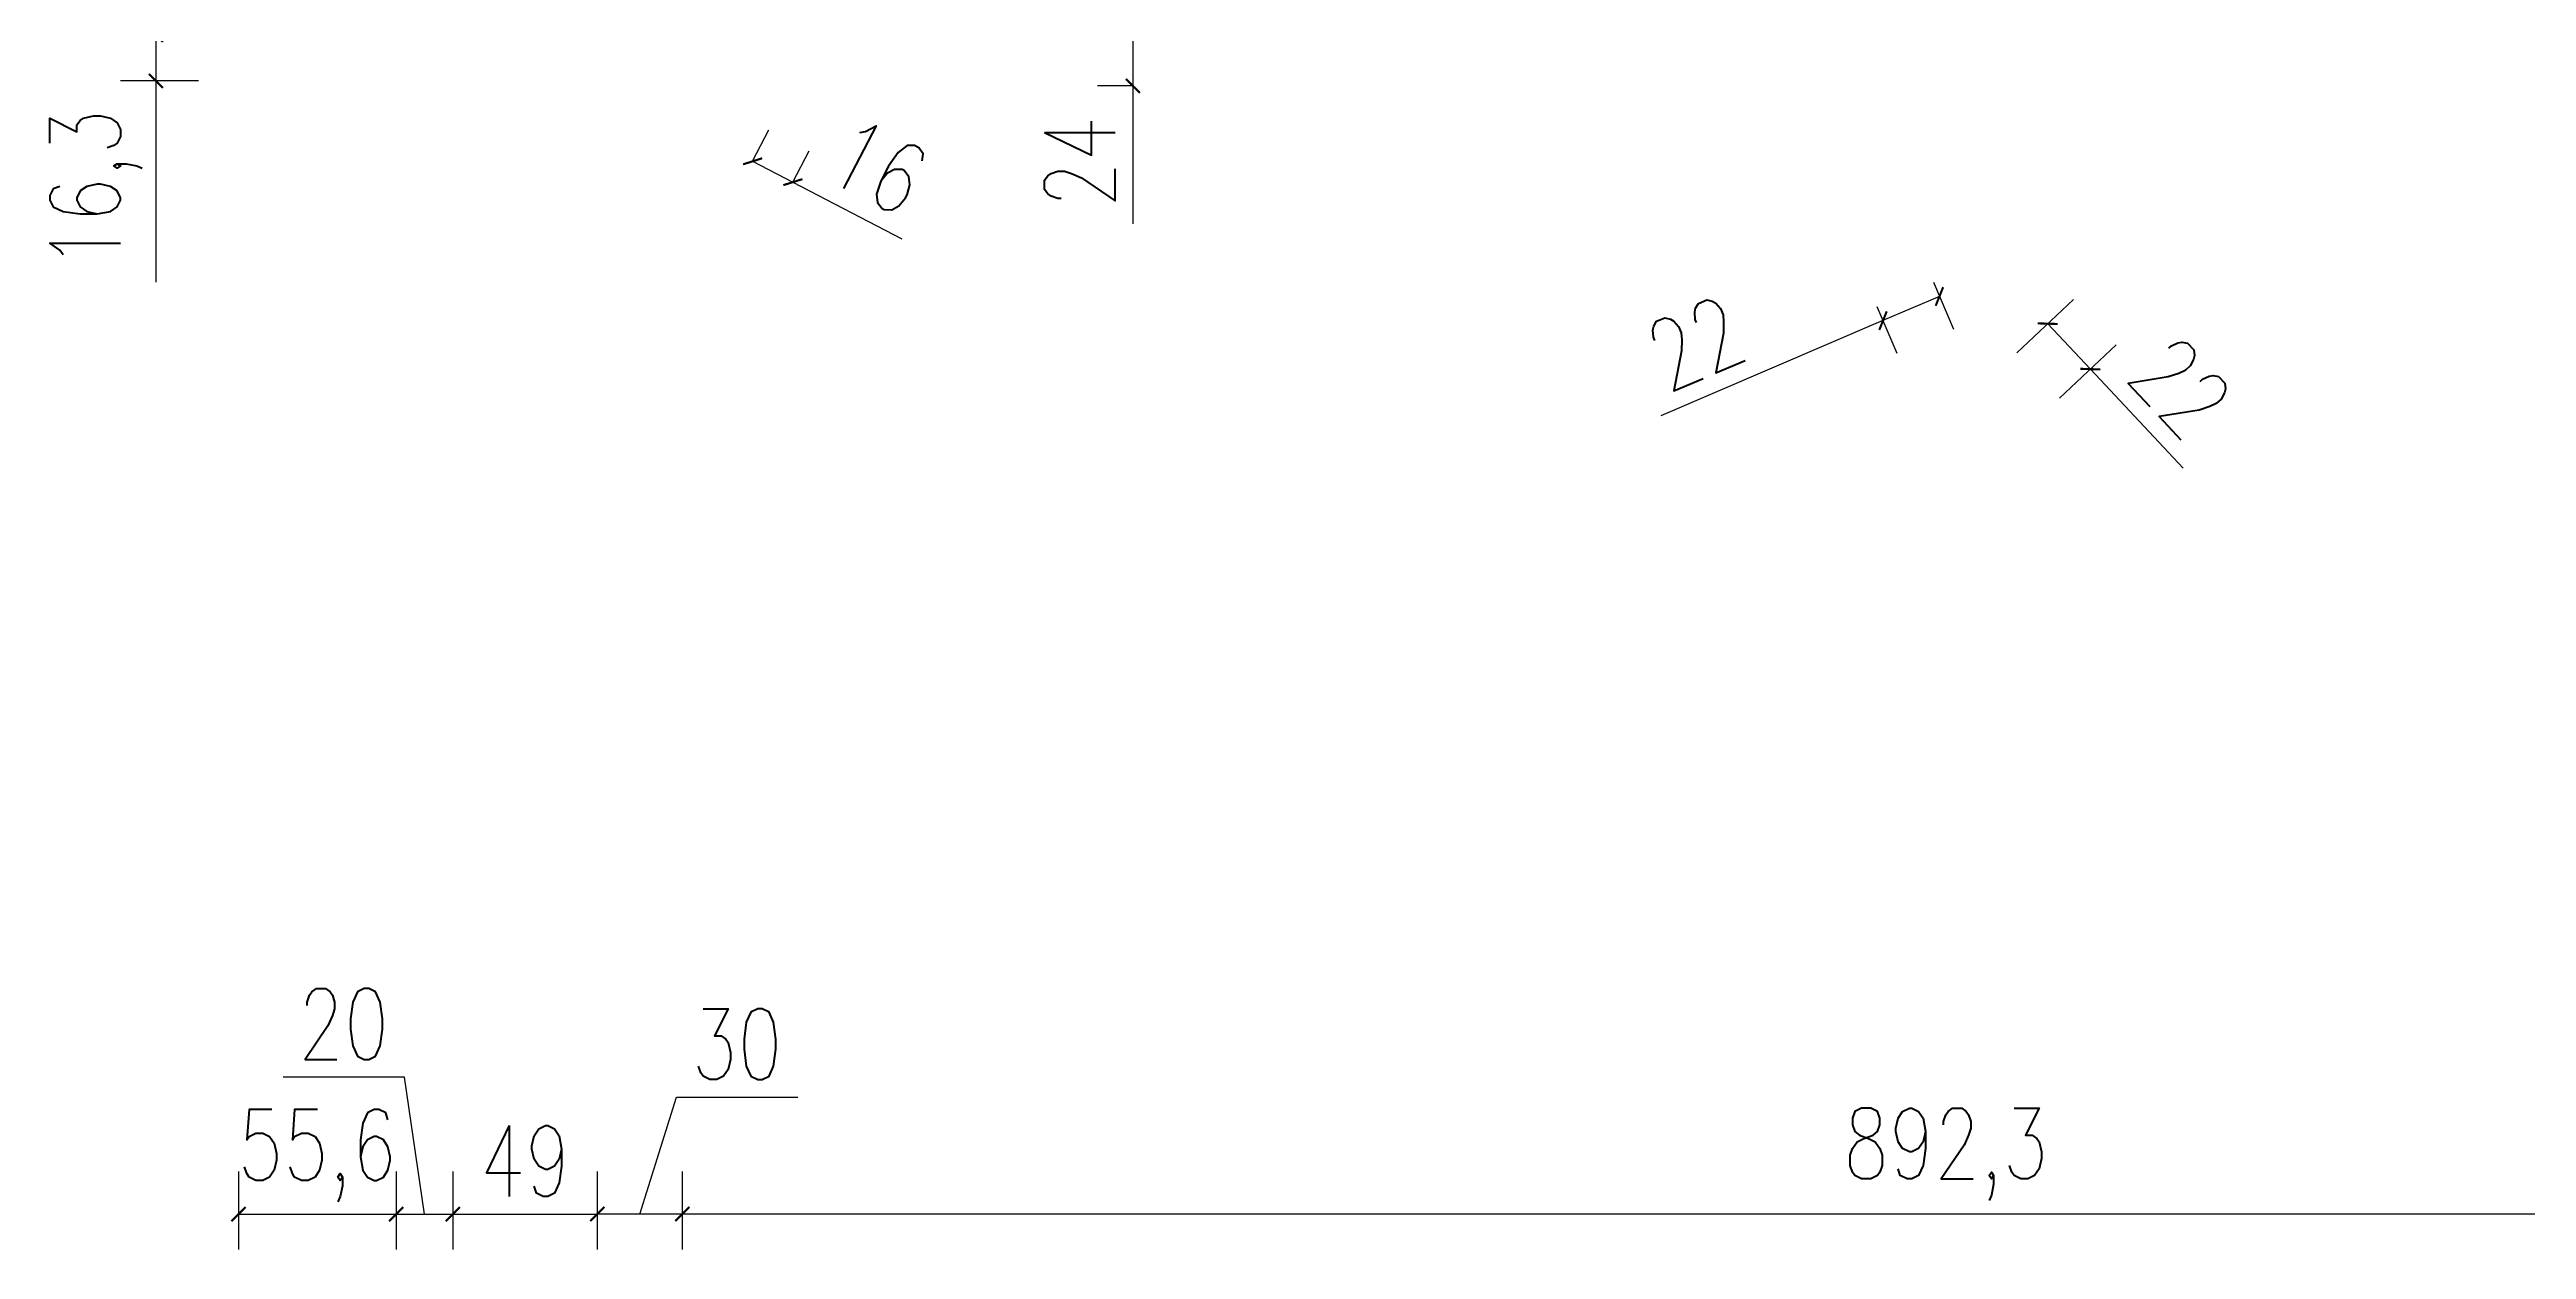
# Model space of a CAD drawing. Header units: millimetres. Extents: x -324080 to 120693, y -32448 to 53734.
# Drawn here: x -125022 to -124147, y -9594 to -9170 of the extents above; entities that cross this region are included whole.
import ezdxf

# ---------------------------------------------------------------- set-up
doc = ezdxf.new("R2010")
doc.units = ezdxf.units.MM
doc.layers.add('wymiary', color=253, linetype='Continuous', lineweight=5)
doc.styles.add('Opisowy', font='simplex.shx', dxfattribs={"width": 0.75, "height": 2.5})
doc.dimstyles.new('Opisowy', dxfattribs={"dimscale": 0, "dimtxt": 2.5, "dimasz": 0.5, "dimexe": 1.25, "dimexo": 0.625, "dimtad": 1, "dimdec": 1, "dimtxsty": 'Opisowy', "dimblk": 'ARCHTICK', "dimcen": 1, "dimadec": 0, "dimazin": 0, "dimtfac": 1, "dimtdec": 1, "dimtmove": 0, "dimatfit": 3, "dimfxl": 1.5, "dimfxlon": 1, "dimarcsym": 0})

# ---------------------------------------------------------------- blocks, each defined once
blk = doc.blocks.new('_ArchTick')
at = {"color": 0, "linetype": 'ByBlock', "const_width": 0.15}
blk.add_lwpolyline([(-0.5, -0.5), (0.5, 0.5)], dxfattribs=at)
blk = doc.blocks.new('*D123')
at = {"layer": 'Defpoints', "color": 0, "transparency": 16777216}
for p in [(-124798.62, -9478.31), (-123906.36, -9481.31), (-124798.62, -9581.16)]:
    blk.add_point(p, dxfattribs=at)
at = {"layer": 'wymiary', "color": 0, "lineweight": -2, "transparency": 16777216}
for p, q in [((-124798.62, -9566.16), (-124798.62, -9593.66)), ((-123906.36, -9566.16), (-123906.36, -9593.66)), ((-123906.36, -9581.16), (-124798.62, -9581.16))]:
    blk.add_line(p, q, dxfattribs=at)
at = {"layer": 'wymiary', "color": 0, "lineweight": -2, "transparency": 16777216, "xscale": 5, "yscale": 5, "zscale": 5, "rotation": 180}
blk.add_blockref('_ArchTick', (-124798.62, -9581.16), dxfattribs=at)
at = {"layer": 'wymiary', "color": 0, "lineweight": -2, "transparency": 16777216, "xscale": 5, "yscale": 5, "zscale": 5}
blk.add_blockref('_ArchTick', (-123906.36, -9581.16), dxfattribs=at)
at = {"layer": 'wymiary', "color": 0, "lineweight": 9, "transparency": 16777216, "insert": (-124352.49, -9560.03), "char_height": 25, "attachment_point": 5, "style": 'Opisowy'}
blk.add_mtext('892,3', dxfattribs=at)
blk = doc.blocks.new('*D124')
at = {"layer": 'Defpoints', "color": 0, "transparency": 16777216}
for p in [(-124828.62, -9475.31), (-124798.62, -9478.31), (-124828.62, -9581.16)]:
    blk.add_point(p, dxfattribs=at)
at = {"layer": 'wymiary', "color": 0, "lineweight": -2, "transparency": 16777216}
for p, q in [((-124813.62, -9581.16), (-124800.64, -9539.93)), ((-124800.64, -9539.93), (-124757.78, -9539.93)), ((-124828.62, -9566.16), (-124828.62, -9593.66)), ((-124798.62, -9566.16), (-124798.62, -9593.66)), ((-124798.62, -9581.16), (-124828.62, -9581.16))]:
    blk.add_line(p, q, dxfattribs=at)
at = {"layer": 'wymiary', "color": 0, "lineweight": -2, "transparency": 16777216, "xscale": 5, "yscale": 5, "zscale": 5, "rotation": 180}
blk.add_blockref('_ArchTick', (-124828.62, -9581.16), dxfattribs=at)
at = {"layer": 'wymiary', "color": 0, "lineweight": -2, "transparency": 16777216, "xscale": 5, "yscale": 5, "zscale": 5}
blk.add_blockref('_ArchTick', (-124798.62, -9581.16), dxfattribs=at)
at = {"layer": 'wymiary', "color": 0, "lineweight": 9, "transparency": 16777216, "insert": (-124779.21, -9521.18), "char_height": 25, "attachment_point": 5, "style": 'Opisowy'}
blk.add_mtext('30', dxfattribs=at)
blk = doc.blocks.new('*D127')
at = {"layer": 'Defpoints', "color": 0, "transparency": 16777216}
for p in [(-124899.62, -9238.31), (-124955.27, -9254.56), (-124899.62, -9581.16)]:
    blk.add_point(p, dxfattribs=at)
at = {"layer": 'wymiary', "color": 0, "lineweight": -2, "transparency": 16777216}
for p, q in [((-124955.27, -9566.16), (-124955.27, -9593.66)), ((-124899.62, -9566.16), (-124899.62, -9593.66)), ((-124955.27, -9581.16), (-124899.62, -9581.16))]:
    blk.add_line(p, q, dxfattribs=at)
at = {"layer": 'wymiary', "color": 0, "lineweight": -2, "transparency": 16777216, "xscale": 5, "yscale": 5, "zscale": 5, "rotation": 180}
blk.add_blockref('_ArchTick', (-124955.27, -9581.16), dxfattribs=at)
at = {"layer": 'wymiary', "color": 0, "lineweight": -2, "transparency": 16777216, "xscale": 5, "yscale": 5, "zscale": 5}
blk.add_blockref('_ArchTick', (-124899.62, -9581.16), dxfattribs=at)
at = {"layer": 'wymiary', "color": 0, "lineweight": 9, "transparency": 16777216, "insert": (-124927.44, -9560.58), "char_height": 25, "attachment_point": 5, "style": 'Opisowy'}
blk.add_mtext('55,6', dxfattribs=at)
blk = doc.blocks.new('*D128')
at = {"layer": 'Defpoints', "color": 0, "transparency": 16777216}
for p in [(-124899.62, -9238.31), (-124879.62, -9238.31), (-124879.62, -9581.16)]:
    blk.add_point(p, dxfattribs=at)
at = {"layer": 'wymiary', "color": 0, "lineweight": -2, "transparency": 16777216}
for p, q in [((-124896.71, -9532.79), (-124939.57, -9532.79)), ((-124889.62, -9581.16), (-124896.71, -9532.79)), ((-124899.62, -9566.16), (-124899.62, -9593.66)), ((-124879.62, -9566.16), (-124879.62, -9593.66)), ((-124899.62, -9581.16), (-124879.62, -9581.16))]:
    blk.add_line(p, q, dxfattribs=at)
at = {"layer": 'wymiary', "color": 0, "lineweight": -2, "transparency": 16777216, "xscale": 5, "yscale": 5, "zscale": 5, "rotation": 180}
blk.add_blockref('_ArchTick', (-124899.62, -9581.16), dxfattribs=at)
at = {"layer": 'wymiary', "color": 0, "lineweight": -2, "transparency": 16777216, "xscale": 5, "yscale": 5, "zscale": 5}
blk.add_blockref('_ArchTick', (-124879.62, -9581.16), dxfattribs=at)
at = {"layer": 'wymiary', "color": 0, "lineweight": 9, "transparency": 16777216, "insert": (-124918.14, -9514.04), "char_height": 25, "attachment_point": 5, "style": 'Opisowy'}
blk.add_mtext('20', dxfattribs=at)
blk = doc.blocks.new('*D129')
at = {"layer": 'Defpoints', "color": 0, "transparency": 16777216}
for p in [(-124879.62, -9238.31), (-124828.62, -9475.31), (-124828.62, -9581.16)]:
    blk.add_point(p, dxfattribs=at)
at = {"layer": 'wymiary', "color": 0, "lineweight": -2, "transparency": 16777216}
for p, q in [((-124879.62, -9566.16), (-124879.62, -9593.66)), ((-124828.62, -9566.16), (-124828.62, -9593.66)), ((-124879.62, -9581.16), (-124828.62, -9581.16))]:
    blk.add_line(p, q, dxfattribs=at)
at = {"layer": 'wymiary', "color": 0, "lineweight": -2, "transparency": 16777216, "xscale": 5, "yscale": 5, "zscale": 5, "rotation": 180}
blk.add_blockref('_ArchTick', (-124879.62, -9581.16), dxfattribs=at)
at = {"layer": 'wymiary', "color": 0, "lineweight": -2, "transparency": 16777216, "xscale": 5, "yscale": 5, "zscale": 5}
blk.add_blockref('_ArchTick', (-124828.62, -9581.16), dxfattribs=at)
at = {"layer": 'wymiary', "color": 0, "lineweight": 9, "transparency": 16777216, "insert": (-124854.12, -9562.41), "char_height": 25, "attachment_point": 5, "style": 'Opisowy'}
blk.add_mtext('49', dxfattribs=at)
blk = doc.blocks.new('*D130')
at = {"layer": 'Defpoints', "color": 0, "transparency": 16777216}
for p in [(-124983.22, -9164.81), (-124984.47, -9181.06), (-124955.27, -9181.06)]:
    blk.add_point(p, dxfattribs=at)
at = {"layer": 'wymiary', "color": 0, "lineweight": -2, "transparency": 16777216}
for p, q in [((-124984.47, -9164.81), (-124996.97, -9164.81)), ((-124984.47, -9164.81), (-124984.47, -9181.06)), ((-124969.47, -9181.06), (-124996.97, -9181.06)), ((-124984.47, -9181.06), (-124984.47, -9252.13))]:
    blk.add_line(p, q, dxfattribs=at)
at = {"layer": 'wymiary', "color": 0, "lineweight": -2, "transparency": 16777216, "xscale": 5, "yscale": 5, "zscale": 5}
for p, rotation in [((-124984.47, -9164.81), 90), ((-124984.47, -9181.06), 270)]:
    blk.add_blockref('_ArchTick', p, dxfattribs=dict(at, rotation=rotation))
at = {"layer": 'wymiary', "color": 0, "lineweight": 9, "transparency": 16777216, "insert": (-125005.6, -9219.1), "char_height": 25, "attachment_point": 5, "rotation": 90, "style": 'Opisowy'}
blk.add_mtext('16,3', dxfattribs=at)
blk = doc.blocks.new('*D139')
at = {"layer": 'Defpoints', "color": 0, "transparency": 16777216}
for p in [(-124639.51, -9158.81), (-124639.51, -9182.81), (-124639.51, -9182.81)]:
    blk.add_point(p, dxfattribs=at)
at = {"layer": 'wymiary', "color": 0, "lineweight": -2, "transparency": 16777216}
for p, q in [((-124639.51, -9158.81), (-124652.01, -9158.81)), ((-124639.51, -9158.81), (-124639.51, -9182.81)), ((-124639.51, -9182.81), (-124652.01, -9182.81)), ((-124639.51, -9182.81), (-124639.51, -9231.56))]:
    blk.add_line(p, q, dxfattribs=at)
at = {"layer": 'wymiary', "color": 0, "lineweight": -2, "transparency": 16777216, "xscale": 5, "yscale": 5, "zscale": 5}
for p, rotation in [((-124639.51, -9158.81), 90), ((-124639.51, -9182.81), 270)]:
    blk.add_blockref('_ArchTick', p, dxfattribs=dict(at, rotation=rotation))
at = {"layer": 'wymiary', "color": 0, "lineweight": 9, "transparency": 16777216, "insert": (-124658.26, -9209.68), "char_height": 25, "attachment_point": 5, "rotation": 90, "style": 'Opisowy'}
blk.add_mtext('24', dxfattribs=at)
blk = doc.blocks.new('*D140')
at = {"layer": 'Defpoints', "color": 0, "transparency": 16777216}
for p in [(-124773.78, -9209.43), (-124759.57, -9216.79), (-124759.57, -9216.79)]:
    blk.add_point(p, dxfattribs=at)
at = {"layer": 'wymiary', "color": 0, "lineweight": -2, "transparency": 16777216}
for p, q in [((-124773.78, -9209.43), (-124768.02, -9198.33)), ((-124759.57, -9216.79), (-124753.82, -9205.7)), ((-124773.78, -9209.43), (-124759.57, -9216.79)), ((-124759.57, -9216.79), (-124721.05, -9236.77))]:
    blk.add_line(p, q, dxfattribs=at)
at = {"layer": 'wymiary', "color": 0, "lineweight": -2, "transparency": 16777216, "xscale": 5, "yscale": 5, "zscale": 5}
for p, rotation in [((-124773.78, -9209.43), 152.5932701378605), ((-124759.57, -9216.79), 332.5932701378605)]:
    blk.add_blockref('_ArchTick', p, dxfattribs=dict(at, rotation=rotation))
at = {"layer": 'wymiary', "color": 0, "lineweight": 9, "transparency": 16777216, "insert": (-124729.46, -9211.29), "char_height": 25, "attachment_point": 5, "rotation": 332.59327, "style": 'Opisowy'}
blk.add_mtext('16', dxfattribs=at)
blk = doc.blocks.new('*D142')
at = {"layer": 'Defpoints', "color": 0, "transparency": 16777216}
for p in [(-124301.45, -9282.81), (-124339.36, -9288.19), (-124324.32, -9304.24)]:
    blk.add_point(p, dxfattribs=at)
at = {"layer": 'wymiary', "color": 0, "lineweight": -2, "transparency": 16777216}
for p, q in [((-124327.44, -9277.01), (-124307.38, -9258.21)), ((-124316.5, -9266.76), (-124301.45, -9282.81)), ((-124312.4, -9293.07), (-124292.33, -9274.26)), ((-124301.45, -9282.81), (-124268.72, -9317.73))]:
    blk.add_line(p, q, dxfattribs=at)
at = {"layer": 'wymiary', "color": 0, "lineweight": -2, "transparency": 16777216, "xscale": 5, "yscale": 5, "zscale": 5}
for p, rotation in [((-124316.5, -9266.76), 133.145882748937), ((-124301.45, -9282.81), 313.145882748937)]:
    blk.add_blockref('_ArchTick', p, dxfattribs=dict(at, rotation=rotation))
at = {"layer": 'wymiary', "color": 0, "lineweight": 9, "transparency": 16777216, "insert": (-124269.7, -9289.27), "char_height": 25, "attachment_point": 5, "rotation": 313.14588, "style": 'Opisowy'}
blk.add_mtext('22', dxfattribs=at)
blk = doc.blocks.new('*D143')
at = {"layer": 'Defpoints', "color": 0, "transparency": 16777216}
for p in [(-124359.36, -9246.4), (-124379.29, -9254.94), (-124354.76, -9257.16)]:
    blk.add_point(p, dxfattribs=at)
at = {"layer": 'wymiary', "color": 0, "lineweight": -2, "transparency": 16777216}
for p, q in [((-124356.9, -9252.15), (-124349.84, -9268.65)), ((-124376.83, -9260.68), (-124369.76, -9277.18)), ((-124354.76, -9257.16), (-124374.68, -9265.69)), ((-124374.68, -9265.69), (-124453.17, -9299.29))]:
    blk.add_line(p, q, dxfattribs=at)
at = {"layer": 'wymiary', "color": 0, "lineweight": -2, "transparency": 16777216, "xscale": 5, "yscale": 5, "zscale": 5}
for p, rotation in [((-124354.76, -9257.16), 23.17941723550378), ((-124374.68, -9265.69), 203.1794172355038)]:
    blk.add_blockref('_ArchTick', p, dxfattribs=dict(at, rotation=rotation))
at = {"layer": 'wymiary', "color": 0, "lineweight": 9, "transparency": 16777216, "insert": (-124440.85, -9273.62), "char_height": 25, "attachment_point": 5, "rotation": 23.17942, "style": 'Opisowy'}
blk.add_mtext('22', dxfattribs=at)
blk = doc.blocks.new('*D144')
at = {"layer": 'Defpoints', "color": 0, "transparency": 16777216}
for p in [(-124226.93, -9119.49), (-124339.36, -9182.81), (-124226.93, -9182.81)]:
    blk.add_point(p, dxfattribs=at)
at = {"layer": 'wymiary', "color": 0, "lineweight": -2, "transparency": 16777216}
for p, q in [((-124339.36, -9134.49), (-124339.36, -9106.99)), ((-124226.93, -9134.49), (-124226.93, -9106.99)), ((-124339.36, -9119.49), (-124226.93, -9119.49))]:
    blk.add_line(p, q, dxfattribs=at)
at = {"layer": 'wymiary', "color": 0, "lineweight": -2, "transparency": 16777216, "xscale": 5, "yscale": 5, "zscale": 5, "rotation": 180}
blk.add_blockref('_ArchTick', (-124339.36, -9119.49), dxfattribs=at)
at = {"layer": 'wymiary', "color": 0, "lineweight": -2, "transparency": 16777216, "xscale": 5, "yscale": 5, "zscale": 5}
blk.add_blockref('_ArchTick', (-124226.93, -9119.49), dxfattribs=at)
at = {"layer": 'wymiary', "color": 0, "lineweight": 9, "transparency": 16777216, "insert": (-124283.15, -9098.35), "char_height": 25, "attachment_point": 5, "style": 'Opisowy'}
blk.add_mtext('112,4', dxfattribs=at)
blk = doc.blocks.new('*D146')
at = {"layer": 'Defpoints', "color": 0, "transparency": 16777216}
for p in [(-124384.17, -9119.49), (-124359.36, -9119.49), (-124384.17, -9182.81)]:
    blk.add_point(p, dxfattribs=at)
at = {"layer": 'wymiary', "color": 0, "lineweight": -2, "transparency": 16777216}
for p, q in [((-124367.61, -9080.1), (-124410.47, -9080.1)), ((-124371.77, -9119.49), (-124367.61, -9080.1)), ((-124384.17, -9134.49), (-124384.17, -9106.99)), ((-124359.36, -9119.49), (-124359.36, -9106.99)), ((-124359.36, -9119.49), (-124384.17, -9119.49))]:
    blk.add_line(p, q, dxfattribs=at)
at = {"layer": 'wymiary', "color": 0, "lineweight": -2, "transparency": 16777216, "xscale": 5, "yscale": 5, "zscale": 5, "rotation": 180}
blk.add_blockref('_ArchTick', (-124384.17, -9119.49), dxfattribs=at)
at = {"layer": 'wymiary', "color": 0, "lineweight": -2, "transparency": 16777216, "xscale": 5, "yscale": 5, "zscale": 5}
blk.add_blockref('_ArchTick', (-124359.36, -9119.49), dxfattribs=at)
at = {"layer": 'wymiary', "color": 0, "lineweight": 9, "transparency": 16777216, "insert": (-124389.04, -9061.35), "char_height": 25, "attachment_point": 5, "style": 'Opisowy'}
blk.add_mtext('55', dxfattribs=at)
blk = doc.blocks.new('*D642')
at = {"layer": 'Defpoints', "color": 0, "transparency": 16777216}
for p in [(-124217.33, -9119.49), (-124217.33, -9173.81), (-124226.93, -9182.81)]:
    blk.add_point(p, dxfattribs=at)
at = {"layer": 'wymiary', "color": 0, "lineweight": -2, "transparency": 16777216}
for p, q in [((-124216.48, -9082.73), (-124267.37, -9082.73)), ((-124222.13, -9119.49), (-124216.48, -9082.73)), ((-124226.93, -9134.49), (-124226.93, -9106.99)), ((-124217.33, -9134.49), (-124217.33, -9106.99)), ((-124226.93, -9119.49), (-124231.93, -9119.49)), ((-124226.93, -9119.49), (-124217.33, -9119.49)), ((-124226.93, -9119.49), (-124217.33, -9119.49)), ((-124217.33, -9119.49), (-124212.33, -9119.49))]:
    blk.add_line(p, q, dxfattribs=at)
at = {"layer": 'wymiary', "color": 0, "lineweight": -2, "transparency": 16777216, "xscale": 5, "yscale": 5, "zscale": 5}
blk.add_blockref('_ArchTick', (-124226.93, -9119.49), dxfattribs=at)
at = {"layer": 'wymiary', "color": 0, "lineweight": -2, "transparency": 16777216, "xscale": 5, "yscale": 5, "zscale": 5, "rotation": 180}
blk.add_blockref('_ArchTick', (-124217.33, -9119.49), dxfattribs=at)
at = {"layer": 'wymiary', "color": 0, "transparency": 16777216, "insert": (-124241.93, -9061.6), "char_height": 25, "attachment_point": 5, "style": 'Opisowy'}
blk.add_mtext('9,6', dxfattribs=at)
blk = doc.blocks.new('*D643')
at = {"layer": 'Defpoints', "color": 0, "transparency": 16777216}
for p in [(-124174.49, -9119.49), (-124174.49, -9163.81), (-124217.33, -9173.81)]:
    blk.add_point(p, dxfattribs=at)
at = {"layer": 'wymiary', "color": 0, "lineweight": -2, "transparency": 16777216}
for p, q in [((-124195.91, -9119.49), (-124184.88, -9082.73)), ((-124184.88, -9082.73), (-124115.24, -9082.73)), ((-124217.33, -9134.49), (-124217.33, -9106.99)), ((-124174.49, -9134.49), (-124174.49, -9106.99)), ((-124217.33, -9119.49), (-124174.49, -9119.49))]:
    blk.add_line(p, q, dxfattribs=at)
at = {"layer": 'wymiary', "color": 0, "lineweight": -2, "transparency": 16777216, "xscale": 5, "yscale": 5, "zscale": 5, "rotation": 180}
blk.add_blockref('_ArchTick', (-124217.33, -9119.49), dxfattribs=at)
at = {"layer": 'wymiary', "color": 0, "lineweight": -2, "transparency": 16777216, "xscale": 5, "yscale": 5, "zscale": 5}
blk.add_blockref('_ArchTick', (-124174.49, -9119.49), dxfattribs=at)
at = {"layer": 'wymiary', "color": 0, "transparency": 16777216, "insert": (-124150.06, -9061.6), "char_height": 25, "attachment_point": 5, "style": 'Opisowy'}
blk.add_mtext('42,8', dxfattribs=at)
blk = doc.blocks.new('*D645')
at = {"layer": 'Defpoints', "color": 0, "transparency": 16777216}
for p in [(-124391.59, -9119.49), (-124391.59, -9163.81), (-124384.17, -9182.81)]:
    blk.add_point(p, dxfattribs=at)
at = {"layer": 'wymiary', "color": 0, "lineweight": -2, "transparency": 16777216}
for p, q in [((-124420.09, -9080.1), (-124472.76, -9080.1)), ((-124387.88, -9119.49), (-124420.09, -9080.1)), ((-124391.59, -9134.49), (-124391.59, -9106.99)), ((-124384.17, -9134.49), (-124384.17, -9106.99)), ((-124391.59, -9119.49), (-124396.59, -9119.49)), ((-124384.17, -9119.49), (-124391.59, -9119.49)), ((-124384.17, -9119.49), (-124391.59, -9119.49)), ((-124384.17, -9119.49), (-124379.17, -9119.49))]:
    blk.add_line(p, q, dxfattribs=at)
at = {"layer": 'wymiary', "color": 0, "lineweight": -2, "transparency": 16777216, "xscale": 5, "yscale": 5, "zscale": 5}
blk.add_blockref('_ArchTick', (-124391.59, -9119.49), dxfattribs=at)
at = {"layer": 'wymiary', "color": 0, "lineweight": -2, "transparency": 16777216, "xscale": 5, "yscale": 5, "zscale": 5, "rotation": 180}
blk.add_blockref('_ArchTick', (-124384.17, -9119.49), dxfattribs=at)
at = {"layer": 'wymiary', "color": 0, "transparency": 16777216, "insert": (-124446.42, -9058.97), "char_height": 25, "attachment_point": 5, "style": 'Opisowy'}
blk.add_mtext('7,4', dxfattribs=at)

msp = doc.modelspace()

# ---------------------------------------------------------------- dimensions: what is measured, and where the dimension line sits
at = {"layer": 'wymiary'}
for base, p1, p2, picture, middle in [((-124391.59, -9119.49), (-124384.17, -9182.81), (-124391.59, -9163.81), '*D645', (-124426.34, -9080.1)), ((-124217.33, -9119.49), (-124226.93, -9182.81), (-124217.33, -9173.81), '*D642', (-124222.73, -9082.73))]:
    dim = msp.add_linear_dim(base=base, p1=p1, p2=p2, dimstyle='Opisowy', dxfattribs=at)
    dim.commit()
    dim.dimension.update_dxf_attribs({"geometry": picture, "text_midpoint": middle, "dimtype": 160})
at = {"layer": 'wymiary', "lineweight": 9}
dim = msp.add_linear_dim(base=(-124384.17, -9119.49), p1=(-124359.36, -9119.49), p2=(-124384.17, -9182.81), text='55', dimstyle='Opisowy', dxfattribs=at)
dim.commit()
dim.dimension.update_dxf_attribs({"geometry": '*D146', "text_midpoint": (-124373.86, -9080.1), "dimtype": 160})
at = {"layer": 'wymiary'}
dim = msp.add_linear_dim(base=(-124174.49, -9119.49), p1=(-124217.33, -9173.81), p2=(-124174.49, -9163.81), dimstyle='Opisowy', dxfattribs=at)
dim.commit()
dim.dimension.update_dxf_attribs({"geometry": '*D643', "text_midpoint": (-124178.63, -9061.6)})
at = {"layer": 'wymiary', "lineweight": 9}
for p1, p2, distance, picture, middle in [((-124339.36, -9182.81), (-124226.93, -9182.81), 63.32, '*D144', (-124283.15, -9098.35)), ((-124639.51, -9158.81), (-124639.51, -9182.81), 0, '*D139', (-124658.26, -9209.68)), ((-124773.78, -9209.43), (-124759.57, -9216.79), 0, '*D140', (-124729.46, -9211.29)), ((-124339.36, -9288.19), (-124324.32, -9304.24), 31.34, '*D142', (-124269.7, -9289.27))]:
    dim = msp.add_aligned_dim(p1=p1, p2=p2, distance=distance, dimstyle='Opisowy', dxfattribs=at)
    dim.commit()
    dim.dimension.update_dxf_attribs({"geometry": picture, "text_midpoint": middle})
dim = msp.add_linear_dim(base=(-124984.4721, -9181.0612), p1=(-124983.2221, -9164.8081), p2=(-124955.2654, -9181.0612), angle=270, dimstyle='Opisowy', dxfattribs=at)
dim.commit()
dim.dimension.update_dxf_attribs({"geometry": '*D130', "text_midpoint": (-125005.6031, -9219.0969)})
for base, p1, p2, picture, middle in [((-124899.6201, -9581.1576), (-124955.2654, -9254.5612), (-124899.6201, -9238.3081), '*D127', (-124927.4427, -9560.5766)), ((-124879.62, -9581.16), (-124899.62, -9238.31), (-124879.62, -9238.31), '*D128', (-124902.96, -9532.79))]:
    dim = msp.add_linear_dim(base=base, p1=p1, p2=p2, angle=180, dimstyle='Opisowy', dxfattribs=at)
    dim.commit()
    dim.dimension.update_dxf_attribs({"geometry": picture, "text_midpoint": middle, "dimtype": 160})
for base, p1, p2, angle, text, picture, middle, dimtype in [((-124828.62, -9581.16), (-124879.62, -9238.31), (-124828.62, -9475.31), 180, '49', '*D129', (-124854.12, -9581.16), 160), ((-124354.76, -9257.16), (-124379.29, -9254.94), (-124359.36, -9246.4), 23.17942, '22', '*D143', (-124433.47, -9290.86), 161)]:
    dim = msp.add_linear_dim(base=base, p1=p1, p2=p2, angle=angle, text=text, dimstyle='Opisowy', dxfattribs=at)
    dim.commit()
    dim.dimension.update_dxf_attribs({"geometry": picture, "text_midpoint": middle, "dimtype": dimtype})
dim = msp.add_linear_dim(base=(-124828.62, -9581.16), p1=(-124798.62, -9478.31), p2=(-124828.62, -9475.31), dimstyle='Opisowy', dxfattribs=at)
dim.commit()
dim.dimension.update_dxf_attribs({"geometry": '*D124', "text_midpoint": (-124794.39, -9539.93), "dimtype": 160})
dim = msp.add_linear_dim(base=(-124798.62, -9581.16), p1=(-123906.36, -9481.31), p2=(-124798.62, -9478.31), dimstyle='Opisowy', dxfattribs=at)
dim.commit()
dim.dimension.update_dxf_attribs({"geometry": '*D123', "text_midpoint": (-124352.49, -9560.03)})

doc.saveas('drawing.dxf')
